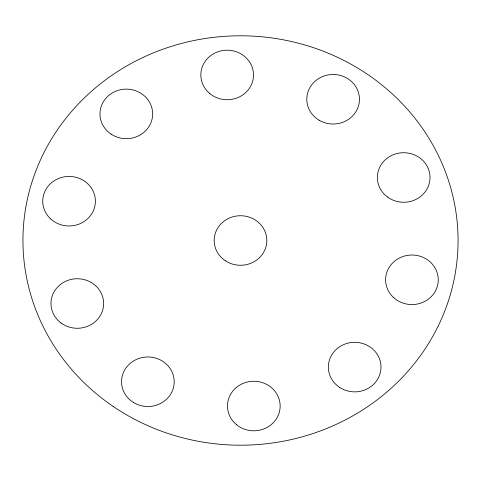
<?xml version="1.0" encoding="UTF-8"?>
<svg xmlns="http://www.w3.org/2000/svg" width="481" height="481" viewBox="0 0 481 481"><rect width="100%" height="100%" fill="white"/><g stroke="black" fill="none" stroke-linecap="round" stroke-linejoin="round"><path stroke-width="0.72" d="M225.33 260.738A26.329 24.771 0.2 0 0 266.721 242.749A26.329 24.771 0.2 0 0 229.449 218.013A26.329 24.771 0.2 0 0 225.33 260.738M113.239 406.475A217.562 204.702 0.2 0 0 456.95 261.267A217.562 204.702 0.2 0 0 151.311 53.752A217.562 204.702 0.2 0 0 113.239 406.475M111.141 134.151A26.329 24.771 0.2 0 0 152.537 116.161A26.329 24.771 0.2 0 0 115.266 91.42A26.329 24.771 0.2 0 0 111.141 134.151M50.715 218.957A26.329 24.771 0.2 0 0 94.595 207.287A26.329 24.771 0.2 0 0 61.893 177.369A26.329 24.771 0.2 0 0 50.715 218.957M61.027 322.973A26.329 24.771 0.2 0 0 103.361 307.046A26.329 24.771 0.2 0 0 67.52 280.507A26.329 24.771 0.2 0 0 61.027 322.973M133.844 402.705A26.329 24.771 0.2 0 0 174.182 382.702A26.329 24.771 0.2 0 0 135.588 359.83A26.329 24.771 0.2 0 0 133.844 402.705M236.484 424.669A26.329 24.771 0.2 0 0 279.653 410.846A26.329 24.771 0.2 0 0 245.334 382.581A26.329 24.771 0.2 0 0 236.484 424.669M339.514 387.331A26.329 24.771 0.2 0 0 380.904 369.342A26.329 24.771 0.2 0 0 343.638 344.6A26.329 24.771 0.2 0 0 339.514 387.331M393.584 297.553A26.329 24.771 0.2 0 0 437.457 285.876A26.329 24.771 0.2 0 0 404.762 255.958A26.329 24.771 0.2 0 0 393.584 297.553M387.421 196.957A26.329 24.771 0.2 0 0 429.755 181.03A26.329 24.771 0.2 0 0 393.915 154.491A26.329 24.771 0.2 0 0 387.421 196.957M319.101 120.214A26.329 24.771 0.2 0 0 359.439 100.21A26.329 24.771 0.2 0 0 320.845 77.339A26.329 24.771 0.2 0 0 319.101 120.214M209.836 93.603A26.329 24.771 0.2 0 0 253.006 79.786A26.329 24.771 0.2 0 0 218.687 51.515A26.329 24.771 0.2 0 0 209.836 93.603"/></g></svg>
